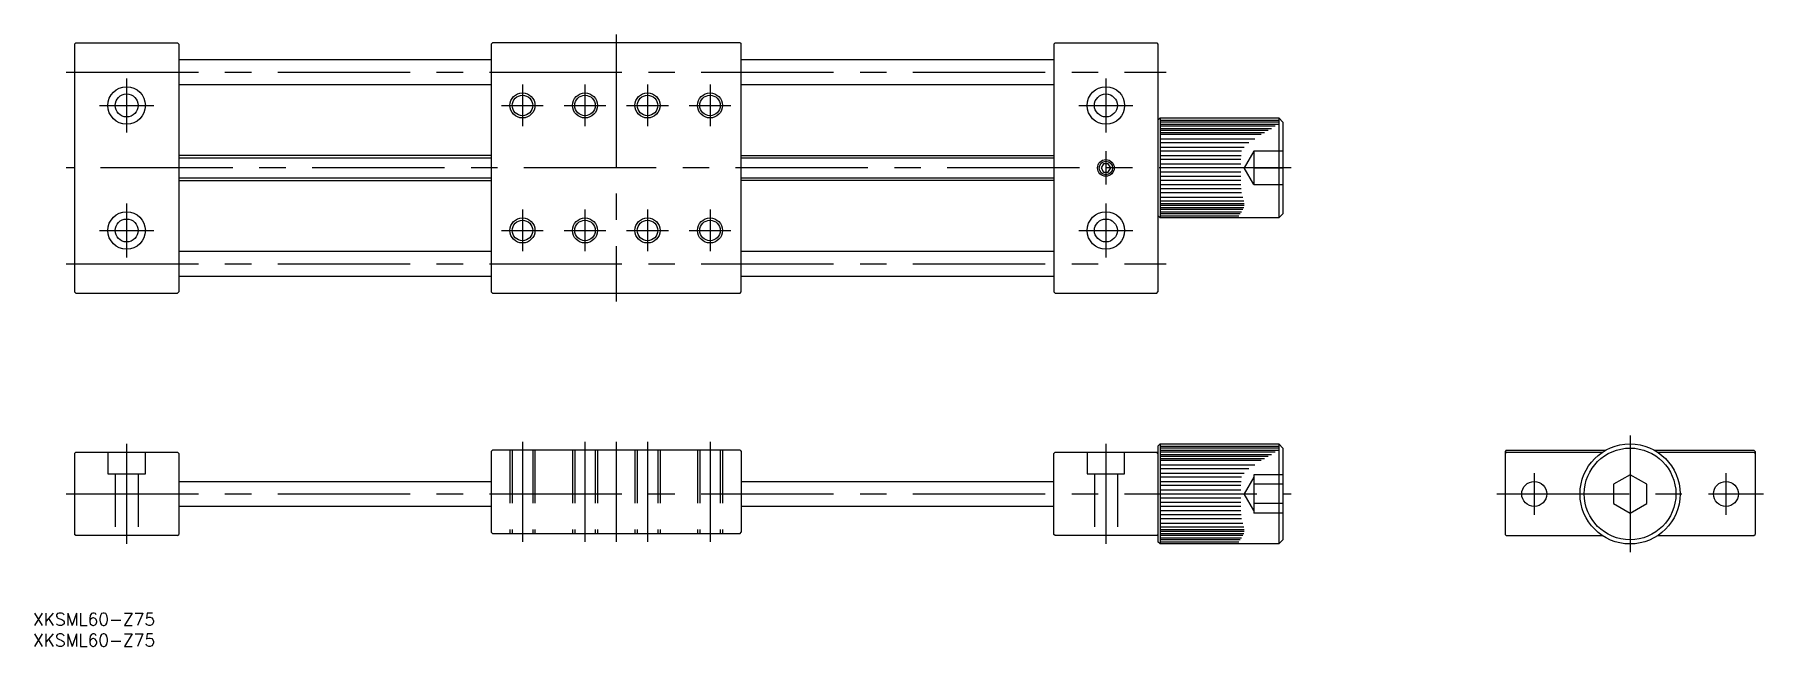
# Model space of a CAD drawing. Extents: x -383 to 32, y -37 to 110.
import ezdxf

# ---------------------------------------------------------------- set-up
doc = ezdxf.new("R2010")
doc.units = 0
doc.linetypes.add('CENTER', pattern=[50.8, 31.75, -6.35, 6.35, -6.35])
doc.linetypes.add('DASHED', pattern=[19.05, 12.7, -6.35])
doc.layers.get('0').update_dxf_attribs({"linetype": 'CONTINUOUS'})
doc.layers.add('CENTER', color=1, linetype='CONTINUOUS')
doc.styles.get("Standard").update_dxf_attribs({"font": 'txt.shx', "height": 3, "bigfont": 'bigfont.shx'})

msp = doc.modelspace()

# ---------------------------------------------------------------- linework, layer by layer
at = {"color": 7, "linetype": 'CONTINUOUS'}
for p, q in [((-372.99, 108.21), (-373.29, 107.91)), ((-373.29, 107.91), (-373.29, 48.51)), ((-372.99, 108.21), (-348.59, 108.21)), ((-348.59, 108.21), (-348.29, 107.91)), ((-348.29, 107.91), (-348.29, 48.51)), ((-273.29, 107.91), (-272.99, 108.21)), ((-273.29, 107.91), (-273.29, 48.51)), ((-213.59, 108.21), (-272.99, 108.21)), ((-213.59, 108.21), (-213.29, 107.91)), ((-213.29, 48.51), (-213.29, 107.91)), ((-137.99, 108.21), (-138.29, 107.91)), ((-138.29, 107.91), (-138.29, 48.51)), ((-137.99, 108.21), (-113.59, 108.21)), ((-113.59, 108.21), (-113.29, 107.91)), ((-113.29, 107.91), (-113.29, 48.51)), ((-348.29, 104.21), (-273.29, 104.21)), ((-213.29, 104.21), (-138.29, 104.21)), ((-348.29, 98.21), (-273.29, 98.21)), ((-213.29, 98.21), (-138.29, 98.21)), ((-112.79, 90.21), (-113.29, 89.71)), ((-113.29, 89.71), (-113.29, 66.71)), ((-112.79, 90.21), (-84.29, 90.21)), ((-112.79, 90.21), (-112.79, 66.21)), ((-112.79, 89.71), (-84.29, 89.71)), ((-84.29, 89.21), (-112.79, 89.21)), ((-112.79, 88.71), (-84.29, 88.71)), ((-85.16, 88.21), (-112.79, 88.21)), ((-112.79, 87.71), (-86.02, 87.71)), ((-86.87, 87.21), (-112.79, 87.21)), ((-84.29, 90.21), (-84.29, 66.21)), ((-83.29, 89.21), (-84.29, 90.21)), ((-83.29, 89.21), (-83.29, 67.21)), ((-112.79, 86.71), (-87.7, 86.71)), ((-88.52, 86.21), (-112.79, 86.21)), ((-112.79, 85.21), (-90.07, 85.21)), ((-91.49, 84.21), (-112.79, 84.21)), ((-112.79, 83.21), (-92.59, 83.21)), ((-273.29, 81.21), (-348.29, 81.21)), ((-213.29, 81.21), (-138.29, 81.21)), ((-126.37, 79.21), (-126.94, 78.21)), ((-125.21, 79.21), (-126.37, 79.21)), ((-124.63, 78.21), (-125.21, 79.21)), ((-93.23, 82.21), (-112.79, 82.21)), ((-112.79, 81.21), (-93.33, 81.21)), ((-93.38, 80.21), (-112.79, 80.21)), ((-112.79, 79.21), (-93.41, 79.21)), ((-348.29, 75.21), (-273.29, 75.21)), ((-138.29, 75.21), (-213.29, 75.21)), ((-126.94, 78.21), (-126.37, 77.21)), ((-126.37, 77.21), (-125.21, 77.21)), ((-125.21, 77.21), (-124.63, 78.21)), ((-93.42, 77.21), (-112.79, 77.21)), ((-112.79, 76.21), (-93.42, 76.21)), ((-93.4, 75.21), (-112.79, 75.21)), ((-112.79, 74.21), (-93.38, 74.21)), ((-93.33, 73.21), (-112.79, 73.21)), ((-93.21, 72.21), (-112.79, 72.21)), ((-112.79, 71.21), (-92.95, 71.21)), ((-112.79, 66.21), (-113.29, 66.71)), ((-92.66, 70.21), (-112.79, 70.21)), ((-112.79, 69.71), (-92.58, 69.71)), ((-92.59, 69.21), (-112.79, 69.21)), ((-112.79, 68.71), (-92.72, 68.71)), ((-92.93, 68.21), (-112.79, 68.21)), ((-112.79, 67.71), (-93.21, 67.71)), ((-93.55, 67.21), (-112.79, 67.21)), ((-112.79, 66.71), (-93.91, 66.71)), ((-84.29, 66.21), (-83.29, 67.21)), ((-84.29, 66.21), (-112.79, 66.21)), ((-348.29, 58.21), (-273.29, 58.21)), ((-213.29, 58.21), (-138.29, 58.21)), ((-273.29, 52.21), (-348.29, 52.21)), ((-138.29, 52.21), (-213.29, 52.21)), ((-372.99, 48.21), (-373.29, 48.51)), ((-372.99, 48.21), (-348.59, 48.21)), ((-348.59, 48.21), (-348.29, 48.51)), ((-272.99, 48.21), (-273.29, 48.51)), ((-272.99, 48.21), (-213.59, 48.21)), ((-213.59, 48.21), (-213.29, 48.51)), ((-137.99, 48.21), (-138.29, 48.51)), ((-137.99, 48.21), (-113.59, 48.21)), ((-113.59, 48.21), (-113.29, 48.51)), ((-373.29, 9.7), (-372.99, 10)), ((-373.29, 9.7), (-373.29, -9.7)), ((-372.99, 10), (-348.59, 10)), ((-348.59, 10), (-348.29, 9.7)), ((-348.29, 9.7), (-348.29, -9.7)), ((-273.29, 10.2), (-272.99, 10.5)), ((-273.29, 10.2), (-273.29, -9.2)), ((-213.59, 10.5), (-272.99, 10.5)), ((-262.99, 10.5), (-269.93, 10.5)), ((-213.59, 10.5), (-213.29, 10.2)), ((-213.29, 10.2), (-213.29, -9.2)), ((-138.29, 9.7), (-137.99, 10)), ((-138.29, -9.7), (-138.29, 9.7)), ((-137.99, 10), (-113.59, 10)), ((-113.29, 9.7), (-113.59, 10)), ((-112.79, 12), (-113.29, 11.5)), ((-113.29, 11.5), (-113.29, -11.5)), ((-113.29, 9.7), (-113.29, -9.7)), ((-113.29, 9.7), (-113.29, -9.7)), ((-112.79, 12), (-84.29, 12)), ((-112.79, 12), (-112.79, -12)), ((-112.79, 11.5), (-84.29, 11.5)), ((-84.29, 11), (-112.79, 11)), ((-112.79, 10.5), (-84.29, 10.5)), ((-85.16, 10), (-112.79, 10)), ((-112.79, 9.5), (-86.02, 9.5)), ((-86.87, 9), (-112.79, 9)), ((-112.79, 8.5), (-87.7, 8.5)), ((-84.29, 12), (-84.29, -12)), ((-83.29, 11), (-84.29, 12)), ((-83.29, 11), (-83.29, -11)), ((-29.7, 10.5), (-30, 10.2)), ((-30, 10.2), (-30, -9.7)), ((-29.7, 10), (-30, 9.7)), ((-29.7, 10.5), (-5.81, 10.5)), ((-29.7, 10), (-6.63, 10)), ((5.81, 10.5), (29.7, 10.5)), ((6.63, 10), (29.7, 10)), ((29.7, 10.5), (30, 10.2)), ((29.7, 10), (30, 9.7)), ((30, 10.2), (30, -9.7)), ((-88.52, 8), (-112.79, 8)), ((-112.79, 7), (-90.07, 7)), ((-91.49, 6), (-112.79, 6)), ((-112.79, 5), (-92.59, 5)), ((0, 4.62), (-4, 2.31)), ((4, 2.31), (0, 4.62)), ((-348.29, 3), (-273.29, 3)), ((-213.29, 3), (-138.29, 3)), ((-93.23, 4), (-112.79, 4)), ((-112.79, 3), (-93.33, 3)), ((-93.38, 2), (-112.79, 2)), ((-112.79, 1), (-93.41, 1)), ((-4, 2.31), (-4, -2.31)), ((4, -2.31), (4, 2.31)), ((-273.29, -3), (-348.29, -3)), ((-138.29, -3), (-213.29, -3)), ((-93.42, -1), (-112.79, -1)), ((-112.79, -2), (-93.42, -2)), ((-93.4, -3), (-112.79, -3)), ((-112.79, -4), (-93.38, -4)), ((-4, -2.31), (0, -4.62)), ((0, -4.62), (4, -2.31)), ((-93.33, -5), (-112.79, -5)), ((-93.21, -6), (-112.79, -6)), ((-112.79, -7), (-92.95, -7)), ((-92.66, -8), (-112.79, -8)), ((-372.99, -10), (-373.29, -9.7)), ((-348.59, -10), (-372.99, -10)), ((-348.59, -10), (-348.29, -9.7)), ((-272.99, -9.5), (-273.29, -9.2)), ((-272.99, -9.5), (-213.59, -9.5)), ((-213.59, -9.5), (-213.29, -9.2)), ((-137.99, -10), (-138.29, -9.7)), ((-113.59, -10), (-137.99, -10)), ((-113.59, -10), (-113.29, -9.7)), ((-112.79, -12), (-113.29, -11.5)), ((-112.79, -8.5), (-92.58, -8.5)), ((-92.59, -9), (-112.79, -9)), ((-112.79, -9.5), (-92.72, -9.5)), ((-92.93, -10), (-112.79, -10)), ((-112.79, -10.5), (-93.21, -10.5)), ((-93.55, -11), (-112.79, -11)), ((-112.79, -11.5), (-93.91, -11.5)), ((-84.29, -12), (-112.79, -12)), ((-84.29, -12), (-83.29, -11)), ((-29.7, -10), (-30, -9.7)), ((-29.7, -10), (-6.63, -10)), ((6.63, -10), (29.7, -10)), ((29.7, -10), (30, -9.7))]:
    msp.add_line(p, q, dxfattribs=at)
at = {"color": 3, "linetype": 'CONTINUOUS'}
for p, q in [((-348.29, 80.67), (-273.29, 80.67)), ((-213.29, 80.67), (-138.29, 80.67)), ((-273.29, 75.75), (-348.29, 75.75)), ((-138.29, 75.75), (-213.29, 75.75))]:
    msp.add_line(p, q, dxfattribs=at)
at = {"color": 3, "linetype": 'DASHED'}
for p, q in [((-90.29, 82.21), (-92.6, 78.21)), ((-83.29, 82.21), (-90.29, 82.21)), ((-90.29, 82.21), (-90.29, 74.21)), ((-90.29, 74.21), (-92.6, 78.21)), ((-90.29, 78.21), (-83.29, 78.21)), ((-90.29, 74.21), (-83.29, 74.21)), ((-365.29, 10), (-365.29, 4.8)), ((-356.29, 4.8), (-356.29, 10)), ((-268.79, 10.5), (-268.79, -9.5)), ((-268.25, 10.5), (-268.25, -9.5)), ((-263.33, 10.5), (-263.33, -9.5)), ((-262.79, 10.5), (-262.79, -9.5)), ((-253.79, 10.5), (-253.79, -9.5)), ((-253.25, 10.5), (-253.25, -9.5)), ((-248.33, 10.5), (-248.33, -9.5)), ((-247.79, 10.5), (-247.79, -9.5)), ((-238.79, 10.5), (-238.79, -9.5)), ((-238.25, 10.5), (-238.25, -9.5)), ((-233.33, 10.5), (-233.33, -9.5)), ((-232.79, 10.5), (-232.79, -9.5)), ((-223.79, 10.5), (-223.79, -9.5)), ((-223.25, 10.5), (-223.25, -9.5)), ((-218.33, 10.5), (-218.33, -9.5)), ((-217.79, 10.5), (-217.79, -9.5)), ((-130.29, 10), (-130.29, 4.8)), ((-121.29, 4.8), (-121.29, 10)), ((-365.29, 4.8), (-356.29, 4.8)), ((-363.54, 4.8), (-363.54, -10)), ((-358.04, 4.8), (-358.04, -10)), ((-130.29, 4.8), (-121.29, 4.8)), ((-128.54, 4.8), (-128.54, -10)), ((-123.04, 4.8), (-123.04, -10)), ((-90.29, 4.62), (-90.29, -4.62)), ((-83.29, 4.62), (-90.29, 4.62)), ((-90.29, 4), (-92.6, 0)), ((-90.29, -4), (-92.6, 0)), ((-83.29, 2.31), (-90.29, 2.31)), ((-83.29, -2.31), (-90.29, -2.31)), ((-83.29, -4.62), (-90.29, -4.62))]:
    msp.add_line(p, q, dxfattribs=at)
at = {"color": 7, "linetype": 'CONTINUOUS'}
for centre, radius in [((-360.79, 93.21), 4.5), ((-360.79, 93.21), 2.75), ((-265.79, 93.21), 2.46), ((-250.79, 93.21), 2.46), ((-235.79, 93.21), 2.46), ((-220.79, 93.21), 2.46), ((-125.79, 93.21), 4.5), ((-125.79, 93.21), 2.75), ((-125.79, 78.21), 1.62), ((-360.79, 63.21), 4.5), ((-125.79, 63.21), 4.5), ((-360.79, 63.21), 2.75), ((-265.79, 63.21), 2.46), ((-250.79, 63.21), 2.46), ((-235.79, 63.21), 2.46), ((-220.79, 63.21), 2.46), ((-125.79, 63.21), 2.75), ((0, 0), 12), ((0, 0), 11), ((-23, 0), 3), ((23, 0), 3)]:
    msp.add_circle(centre, radius, dxfattribs=at)
at = {"color": 3, "linetype": 'CONTINUOUS'}
for centre, radius in [((-265.79, 93.21), 3), ((-250.79, 93.21), 3), ((-235.79, 93.21), 3), ((-220.79, 93.21), 3), ((-125.79, 78.21), 2), ((-265.79, 63.21), 3), ((-250.79, 63.21), 3), ((-235.79, 63.21), 3), ((-220.79, 63.21), 3)]:
    msp.add_circle(centre, radius, dxfattribs=at)
at = {"layer": 'CENTER', "color": 1, "linetype": 'CENTER'}
for p, q in [((-243.29, 110.21), (-243.29, 46.21)), ((-375.29, 101.21), (-111.29, 101.21)), ((-360.79, 99.71), (-360.79, 86.71)), ((-125.79, 99.71), (-125.79, 86.71)), ((-265.79, 98.21), (-265.79, 88.21)), ((-250.79, 98.21), (-250.79, 88.21)), ((-235.79, 98.21), (-235.79, 88.21)), ((-220.79, 98.21), (-220.79, 88.21)), ((-367.29, 93.21), (-354.29, 93.21)), ((-270.79, 93.21), (-260.79, 93.21)), ((-255.79, 93.21), (-245.79, 93.21)), ((-240.79, 93.21), (-230.79, 93.21)), ((-225.79, 93.21), (-215.79, 93.21)), ((-132.29, 93.21), (-119.29, 93.21)), ((-125.79, 82.21), (-125.79, 74.21)), ((-81.29, 78.21), (-375.29, 78.21)), ((-360.79, 69.71), (-360.79, 56.71)), ((-265.79, 68.21), (-265.79, 58.21)), ((-250.79, 68.21), (-250.79, 58.21)), ((-235.79, 68.21), (-235.79, 58.21)), ((-220.79, 68.21), (-220.79, 58.21)), ((-125.79, 69.71), (-125.79, 56.71)), ((-367.29, 63.21), (-354.29, 63.21)), ((-270.79, 63.21), (-260.79, 63.21)), ((-255.79, 63.21), (-245.79, 63.21)), ((-240.79, 63.21), (-230.79, 63.21)), ((-225.79, 63.21), (-215.79, 63.21)), ((-132.29, 63.21), (-119.29, 63.21)), ((-375.29, 55.21), (-111.29, 55.21)), ((-265.79, 12.5), (-265.79, -11.5)), ((-250.79, 12.5), (-250.79, -11.5)), ((-243.29, 12.5), (-243.29, -11.5)), ((-235.79, 12.5), (-235.79, -11.5)), ((-220.79, 12.5), (-220.79, -11.5)), ((0, 14), (0, -14)), ((-360.79, 12), (-360.79, -12)), ((-125.79, 12), (-125.79, -12)), ((-23, 5), (-23, -5)), ((23, 5), (23, -5)), ((-375.29, 0), (-81.29, 0)), ((-32, 0), (32, 0))]:
    msp.add_line(p, q, dxfattribs=at)

# ---------------------------------------------------------------- texts
at = {"color": 7, "linetype": 'CONTINUOUS'}
for p in [(-383.26, -31.58), (-383.26, -36.58)]:
    msp.add_text('XKSML60-Z75', height=3, dxfattribs=at).set_placement(p)

doc.saveas('drawing.dxf')
